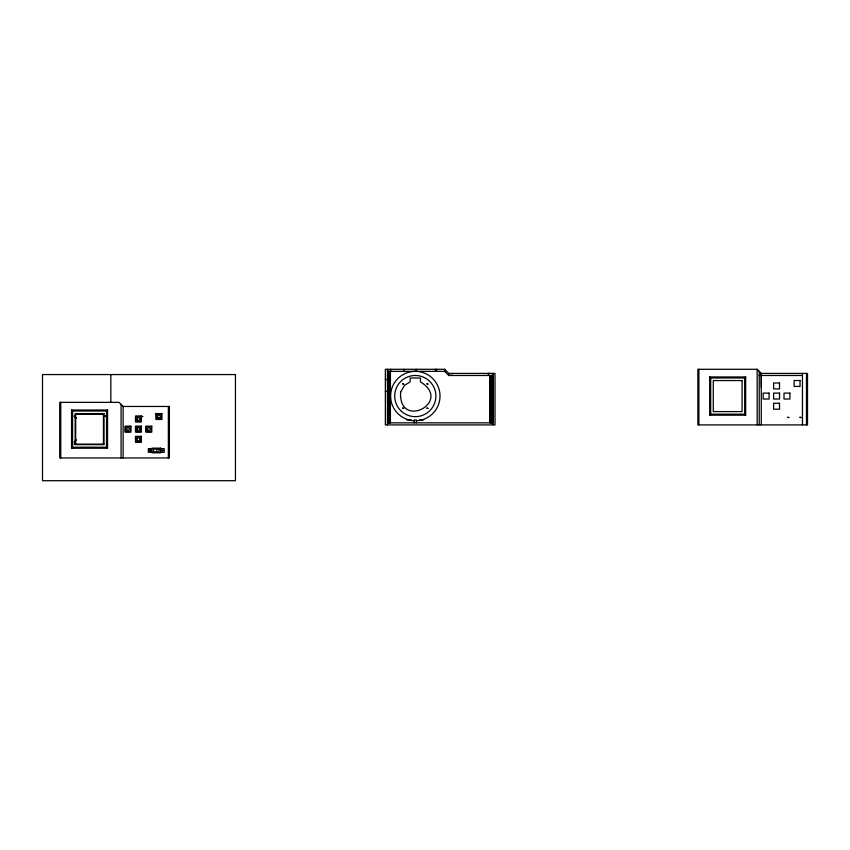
<?xml version="1.0" encoding="UTF-8"?>
<svg xmlns="http://www.w3.org/2000/svg" width="850" height="850" viewBox="0 0 850 850"><rect width="100%" height="100%" fill="white"/><g stroke="black" fill="none" stroke-linecap="round" stroke-linejoin="round"><path stroke-width="1.27" d="M761.281 387.324L761.281 375.477M162.892 450.468L162.116 450.914L162.244 449.979M74.332 416.627L74.332 415.788M74.332 442.638L74.332 441.798M150.663 450.734L150.344 449.979M150.673 450.936C150.046 448.269 149.749 451.956 150.078 450.967M107.557 448.248L106.526 447.217L106.526 411.028L107.557 409.998L71.559 409.998L71.559 448.248L107.557 448.248L107.557 409.998M71.559 448.248L72.59 447.217L106.526 447.217M745.684 415.193L744.653 414.163L744.653 377.984L745.684 376.954L709.676 376.954L709.676 415.193L745.684 415.193L745.684 376.954M709.676 415.193L710.706 414.163L710.706 377.984L709.676 376.954M74.556 441.618L76.564 439.96M149.951 450.033L149.717 450.606M162.371 449.82C160.618 452.253 164.39 449.501 162.371 450.468M452.646 375.286L448.789 375.477L444.667 371.354L444.667 369.293L385.369 369.293L385.369 424.904L495.008 424.904L495.008 373.416L448.789 373.416L444.667 369.293M487.39 373.543L489.961 373.416M757.159 369.293L697.861 369.293L697.861 424.904L807.5 424.904L807.5 373.416L761.281 373.416L757.159 369.293L757.159 424.904M387.43 371.354L444.667 371.354M492.947 375.477L448.789 375.477L448.789 373.416M802.453 375.477L759.22 375.477L761.281 373.416L761.281 424.904M710.706 377.984L744.653 377.984M385.369 379.557L387.43 379.557M385.369 391.393L387.43 391.393M123.154 406.459L169.384 406.459L169.384 457.959L59.734 457.959L59.734 402.348L119.032 402.348L123.154 406.459L123.154 457.959M71.559 409.998L72.59 411.028L106.526 411.028M155.391 414.067L161.394 414.067L161.394 418.965L156.496 418.965L156.496 414.067M710.706 414.163L744.653 414.163M142.906 416.543L136 416.543L136 421.43L140.887 421.43L140.887 416.543M406.831 419.964L411.124 419.964M419.486 419.964L423.767 419.964M387.43 422.843L492.947 422.843L492.947 373.416L492.947 424.904M74.12 444.125L103.923 444.125M151.991 448.63L148.367 448.63L148.367 452.317L151.991 452.317M160.586 448.63L164.22 448.63L164.22 452.317L160.586 452.317M74.556 416.617L76.564 418.285M806.469 373.416L806.469 424.904M802.453 373.416L802.453 424.904M759.22 371.354L759.22 424.904M698.881 369.293L698.881 424.904M492.819 375.477L492.819 422.843M492.596 375.477L492.596 422.843M492.299 375.477L492.299 422.843M491.938 375.477L491.938 422.843M491.513 375.477L491.513 422.843M491.034 422.843L491.034 375.477L490.514 422.843L490.514 375.477L489.961 422.843L489.961 375.477M488.421 373.416L488.421 375.477M436.454 369.293L436.454 371.354M435.423 369.293L435.423 371.354M416.33 422.843L416.33 419.964L414.269 419.964L414.269 422.843M416.192 369.293L416.192 371.354M403.973 369.293L403.973 371.354M390.766 369.293L390.766 371.354M390.416 422.843L390.416 371.354L389.863 422.843L389.863 371.354M389.342 371.354L389.342 422.843M388.864 371.354L388.864 422.843M388.439 371.354L388.439 422.843M388.078 371.354L388.078 422.843M387.781 371.354L387.781 422.843M387.43 369.293L387.43 424.904M168.353 406.459L168.353 457.959M156.644 449.129L156.644 451.817M150.216 449.82L150.216 450.468M121.093 404.409L121.093 457.959M110.829 374.553L110.829 402.348M103.445 444.125L103.445 414.12L75.682 414.12L75.682 444.125M72.59 411.028L72.59 448.248M60.764 402.348L60.764 457.959M414.014 420.75A24.714 24.714 0 0 1 394.113 383.35A24.714 24.714 0 0 1 436.486 383.35A24.714 24.714 0 0 1 416.585 420.75M400.616 392.137C398.512 430.631 453.231 401.859 420.453 381.894L420.453 377.995L410.146 377.995L410.146 381.894L404.547 385.326L400.616 392.137M105.124 416.075L106.123 416.341L105.124 416.075M402.666 383.807L403.665 384.072L402.666 383.807M402.666 408.106L403.665 408.372L402.666 408.106M426.934 383.807L427.933 384.072L426.934 383.807M426.934 408.106L427.933 408.372L426.934 408.106M787.833 417.297L788.832 417.562L787.833 417.297M799.999 417.297L800.997 417.562L799.999 417.297M235.45 374.553L42.5 374.553L42.5 480.707L235.45 480.707L235.45 374.553M742.082 380.556L713.288 380.556L713.288 411.591L742.082 411.591L742.082 380.556M800.031 380.502L794.102 380.502L794.102 386.431L800.031 386.431L800.031 380.502M779.524 382.978L773.606 382.978L773.606 388.896L779.524 388.896L779.524 382.978M769.069 393.114L763.151 393.114L763.151 399.033L769.069 399.033L769.069 393.114M779.546 393.114L773.628 393.114L773.628 399.033L779.546 399.033L779.546 393.114M789.916 393.114L783.997 393.114L783.997 399.033L789.916 399.033L789.916 393.114M779.524 403.261L773.606 403.261L773.606 409.19L779.524 409.19L779.524 403.261M161.904 413.557L155.986 413.557L155.986 419.475L161.904 419.475L161.904 413.557M103.955 413.599L75.161 413.599L75.161 444.635L103.955 444.635L103.955 413.599M141.408 416.022L135.479 416.022L135.479 421.951L141.408 421.951L141.408 416.022M130.953 426.158L125.024 426.158L125.024 432.076L130.953 432.076L130.953 426.158M141.408 426.158L135.479 426.158L135.479 432.076L141.408 432.076L141.408 426.158M151.799 426.158L145.871 426.158L145.871 432.076L151.799 432.076L151.799 426.158M130.433 426.668L125.545 426.668L125.545 431.566L130.433 431.566L130.433 426.668M140.887 426.668L136 426.668L136 431.566L140.887 431.566L140.887 426.668M151.279 426.668L146.391 426.668L146.391 431.566L151.279 431.566L151.279 426.668M141.408 436.316L135.479 436.316L135.479 442.234L141.408 442.234L141.408 436.316M140.887 436.826L136 436.826L136 441.724L140.887 441.724L140.887 436.826M160.586 448.141L151.991 448.141L151.991 452.806L160.586 452.806L160.586 448.141M159.046 449.129L153.542 449.129L153.542 451.817L159.046 451.817L159.046 449.129M400.733 410.635A20.591 20.591 0 0 0 435.189 401.402A20.591 20.591 0 0 0 409.966 376.178A20.591 20.591 0 0 0 400.733 410.635M137.742 440.481A1.392 1.392 0 0 0 139.836 439.269A1.392 1.392 0 0 0 137.742 438.069A1.392 1.392 0 0 0 137.742 440.481M137.742 420.197A1.392 1.392 0 0 0 139.836 418.986A1.392 1.392 0 0 0 137.742 417.775A1.392 1.392 0 0 0 137.742 420.197M158.249 417.722A1.392 1.392 0 0 0 160.342 416.511A1.392 1.392 0 0 0 158.249 415.31A1.392 1.392 0 0 0 158.249 417.722M137.742 430.323A1.392 1.392 0 0 0 139.836 429.123A1.392 1.392 0 0 0 137.742 427.911A1.392 1.392 0 0 0 137.742 430.323M127.287 430.323A1.392 1.392 0 0 0 129.381 429.123A1.392 1.392 0 0 0 127.287 427.911A1.392 1.392 0 0 0 127.287 430.323M148.134 430.323A1.392 1.392 0 0 0 150.227 429.123A1.392 1.392 0 0 0 148.134 427.911A1.392 1.392 0 0 0 148.134 430.323"/></g></svg>
